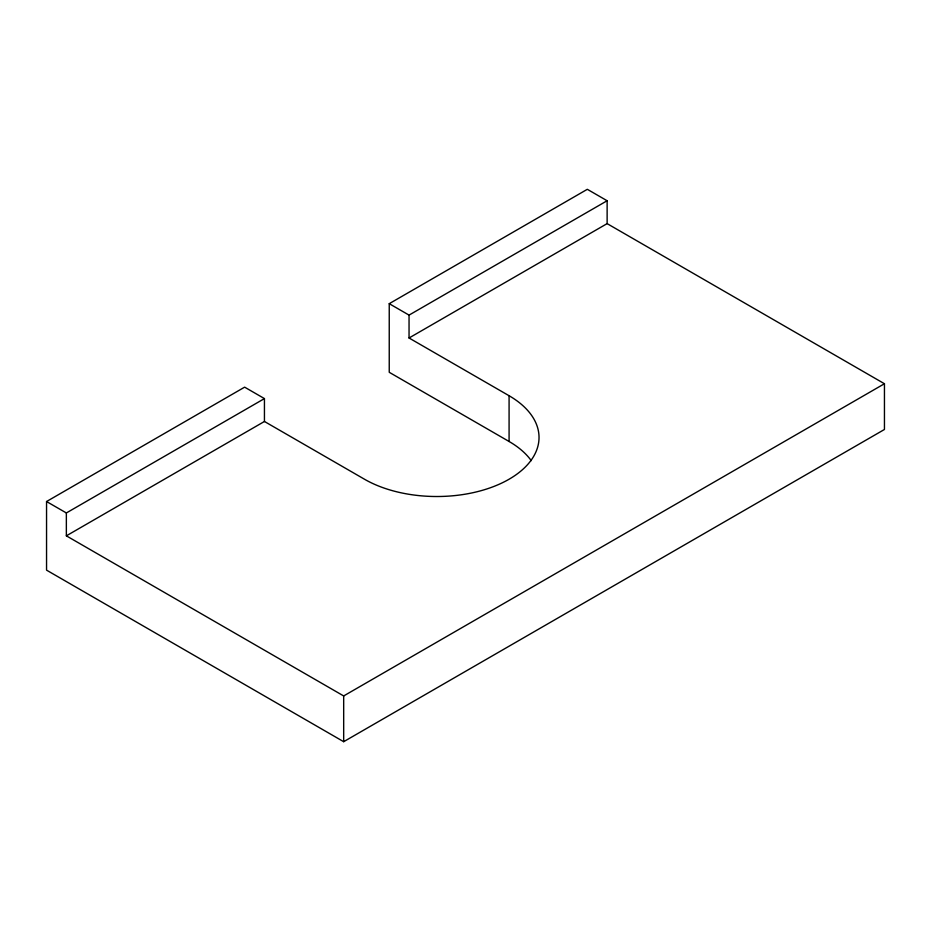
<?xml version="1.0" encoding="UTF-8"?>
<svg xmlns="http://www.w3.org/2000/svg" width="931" height="931" viewBox="0 0 931 931"><rect width="100%" height="100%" fill="white"/><g stroke="black" fill="none" stroke-linecap="round" stroke-linejoin="round"><path stroke-width="1.4" d="M607.128 223.626L607.128 200.747L409.046 315.109L409.046 337.988L607.128 223.626L884.45 383.735L884.45 429.47L343.679 741.693L46.55 570.144L46.55 501.53L244.632 387.156L264.439 398.596L264.439 421.475L66.357 535.837L66.357 512.958L264.439 398.596M531.24 460.636A102.247 59.037 0 0 0 509.082 441.48L389.239 372.295L389.239 303.681L587.321 189.307L607.128 200.747M66.357 535.837L343.679 695.946L884.45 383.735M389.239 303.681L409.046 315.109M409.046 337.988L509.082 395.733A102.247 59.037 0 0 1 509.082 479.221A102.247 59.037 0 0 1 364.475 479.221L264.439 421.475M46.55 501.53L66.357 512.958M509.082 395.733L509.082 441.48M343.679 695.946L343.679 741.693"/></g></svg>
